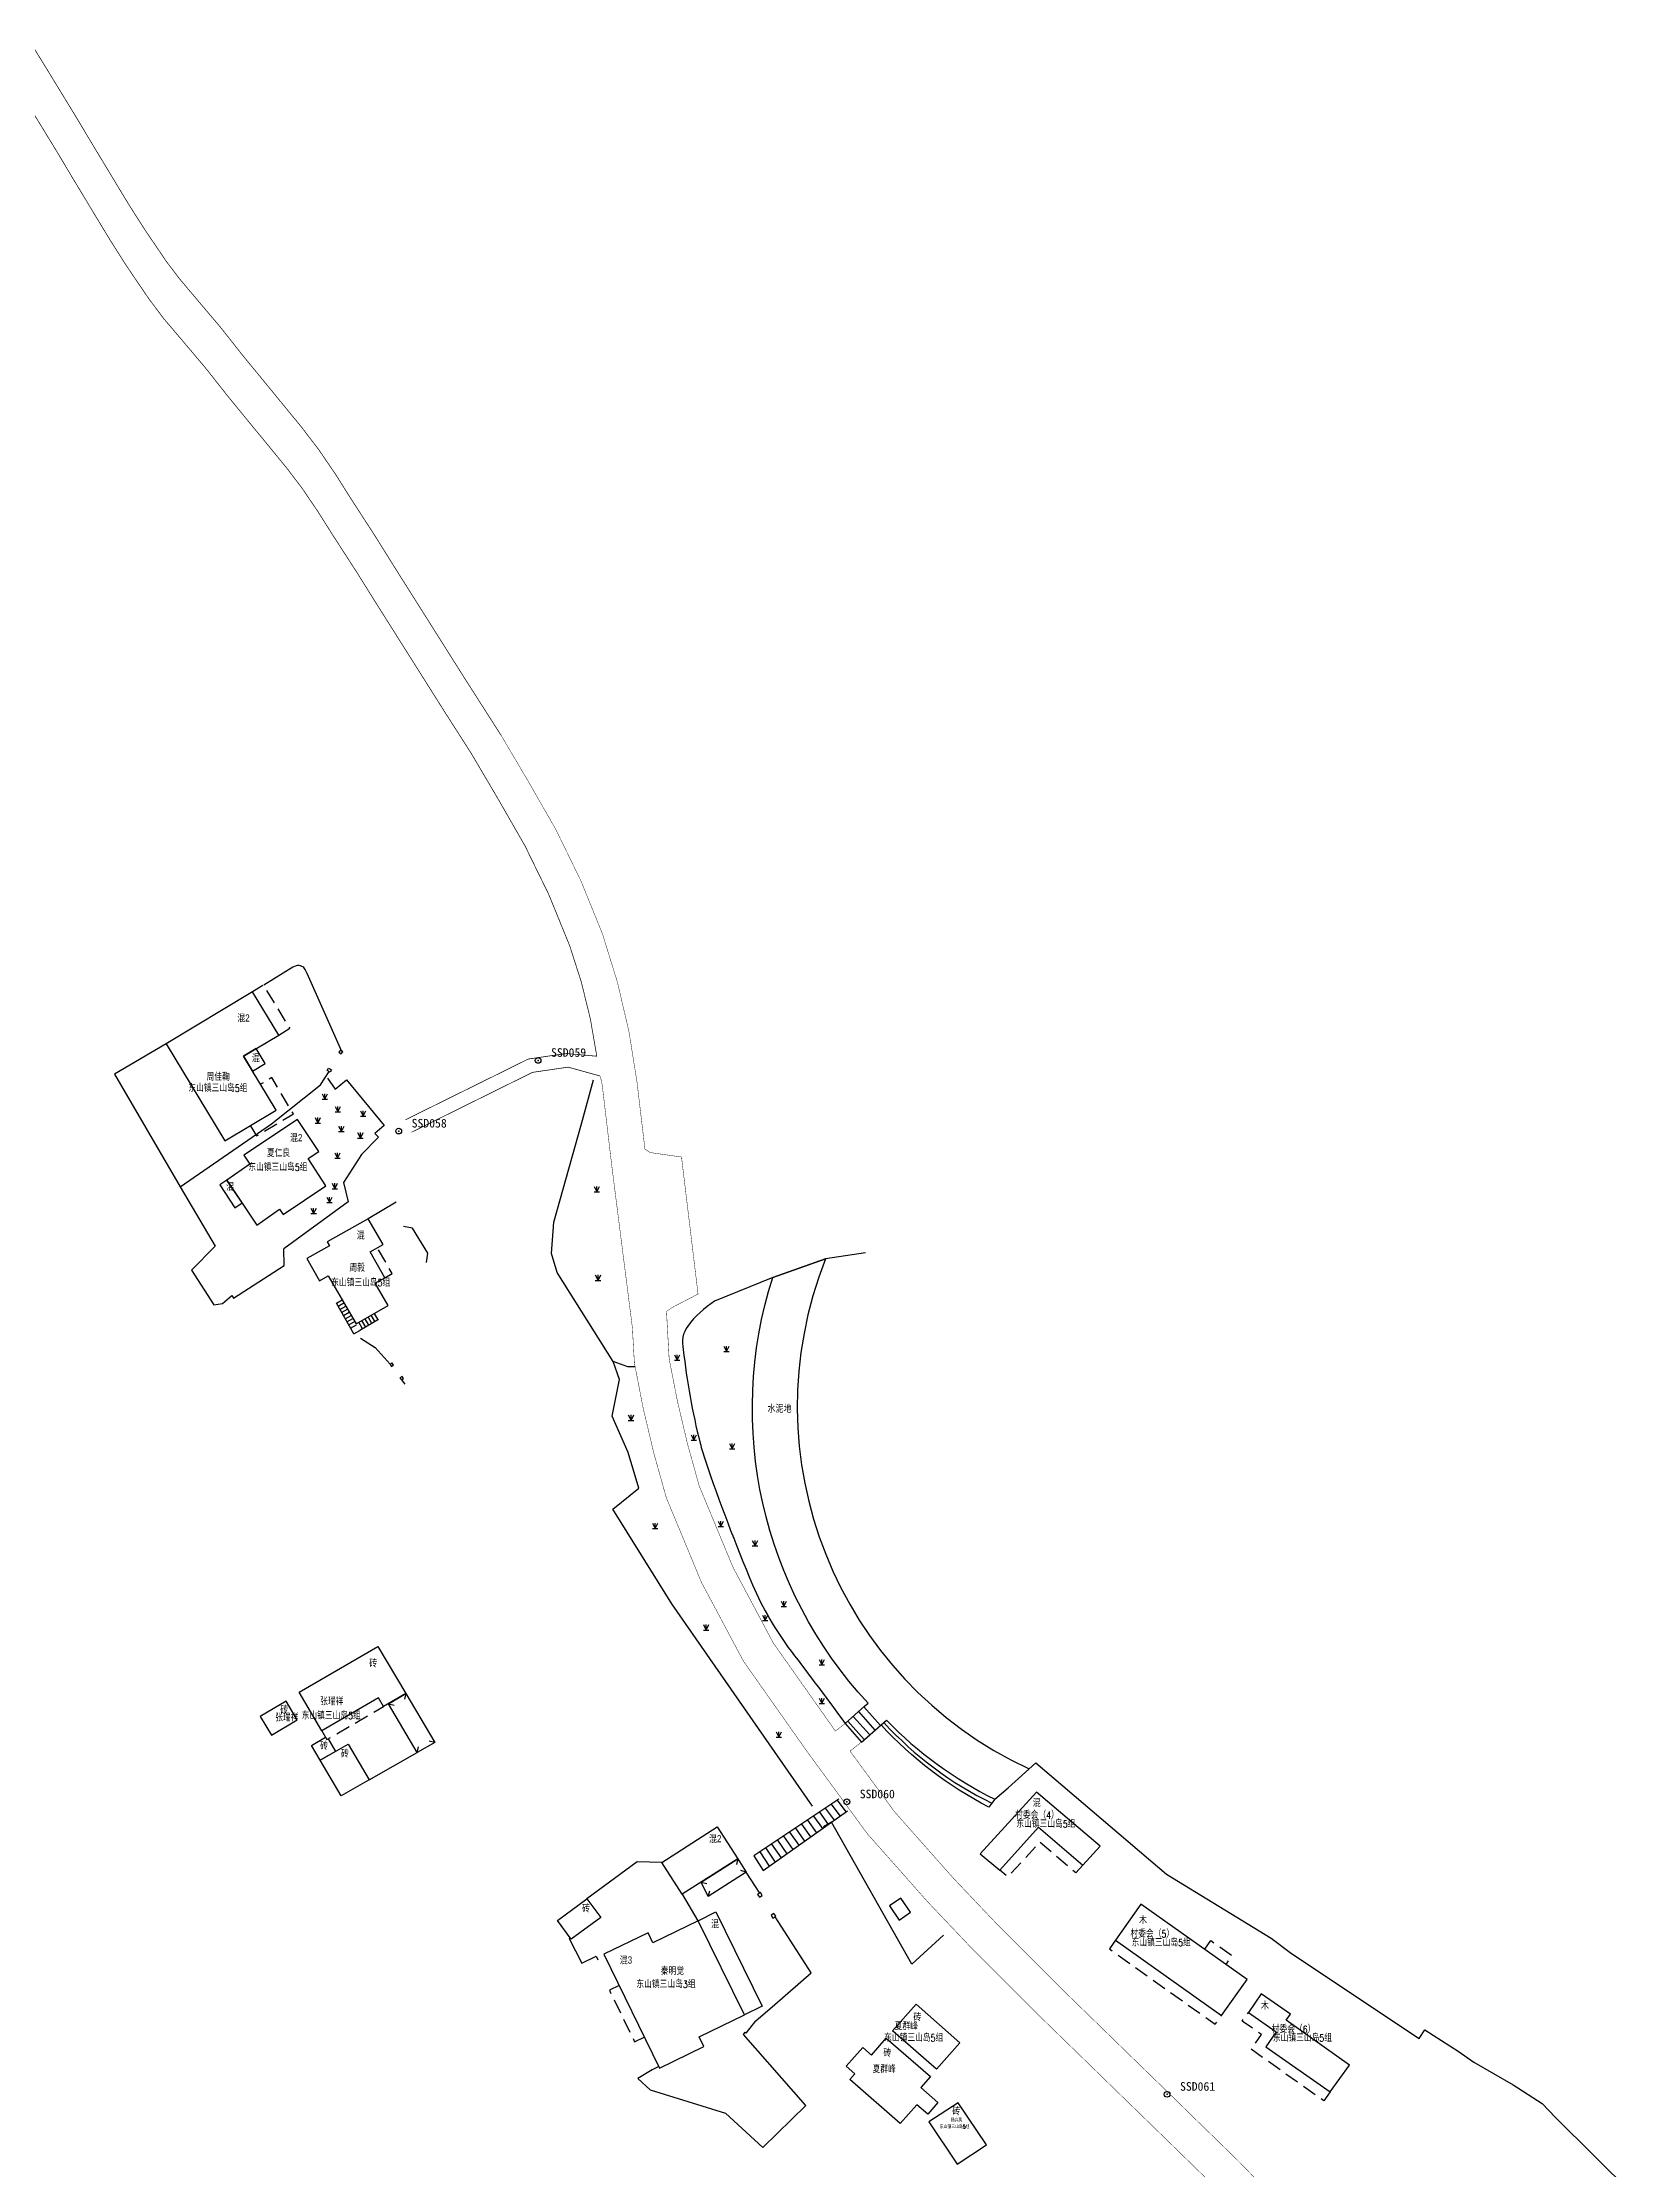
# Model space of a CAD drawing. Header units: millimetres. Extents: x 21943 to 23516, y 12107 to 14027.
# Drawn here: x 23214.2 to 23435.8, y 13597.7 to 13894.3 of the extents above; entities that cross this region are included whole.
import ezdxf
from ezdxf.enums import TextEntityAlignment as Align

# ---------------------------------------------------------------- set-up
doc = ezdxf.new("R2010")
doc.units = ezdxf.units.MM
for name, pattern in [('B10012', [0]), ('X2', [10, 8, -2]), ('X5', [3, 2, -1]), ('X6', [4, 2, -2])]:
    doc.linetypes.add(name, pattern=pattern)
for name, color, linetype in [('$TD_AUDIT_GENERATED_(2AF)', 4, 'Continuous'), ('$TD_AUDIT_GENERATED_(2B2)', 221, 'Continuous'), ('$TD_AUDIT_GENERATED_(2B3)', 4, 'X6'), ('$TD_AUDIT_GENERATED_(2B4)', 7, 'wq'), ('$TD_AUDIT_GENERATED_(2B5)', 2, 'Continuous'), ('$TD_AUDIT_GENERATED_(2B6)', 7, 'Continuous'), ('$TD_AUDIT_GENERATED_(2B7)', 7, 'Continuous'), ('$TD_AUDIT_GENERATED_(2BA)', 7, 'Continuous'), ('$TD_AUDIT_GENERATED_(2BB)', 4, 'Continuous'), ('$TD_AUDIT_GENERATED_(2BC)', 6, 'Continuous'), ('$TD_AUDIT_GENERATED_(2BD)', 6, 'Continuous'), ('$TD_AUDIT_GENERATED_(2C1)', 7, 'Continuous'), ('$TD_AUDIT_GENERATED_(2C2)', 7, 'Continuous'), ('KZD', 1, 'Continuous'), ('ZBTZ', 3, 'Continuous')]:
    doc.layers.add(name, color=color, linetype=linetype)
doc.styles.add('$TD_AUDIT_GENERATED_(2CC)', font='simhei.ttf')
doc.styles.add('HZ', font='rs.shx', dxfattribs={"width": 0.8, "bigfont": 'hztxt.shx'})
doc.styles.get("Standard").update_dxf_attribs({"font": 'arial.ttf'})
doc.linetypes.add('10422', pattern='A,1,[150,AAA.SHX,S=1,R=0,X=0,Y=1],2,[177,AAA.SHX,S=1,R=0,X=0,Y=0.8],1', length=4)
doc.linetypes.add('1161', pattern='A,0,[149,AAA.SHX,S=0.15,R=0,X=0,Y=0],-1.6', length=1.6)
doc.linetypes.add('443', pattern='A,9.4,[169,AAA.SHX,S=1,R=0,X=0,Y=0.15],0.6', length=10)
doc.linetypes.add('444', pattern='A,4.5,[145,AAA.SHX,S=1,R=0,X=0,Y=1],4.5,-0.5,[146,AAA.SHX,S=1,R=0,X=0,Y=0],-0.5', length=10)
doc.linetypes.add('447', pattern='A,8,-1,[148,AAA.SHX,S=1,R=0,X=0,Y=0],-1', length=10)
doc.linetypes.add('wq', pattern='A,5.4,[169,AAA.SHX,S=1,R=0,X=0,Y=-1.15],0.6', length=6)

# ---------------------------------------------------------------- blocks, each defined once
blk = doc.blocks.new('gc124')
for p, q in [((-0.75, 1.5), (0, 0)), ((-0.75, 0), (0.75, 0)), ((0, 0), (0, 1.5)), ((0, 0), (0.75, 1.5))]:
    blk.add_line(p, q)
blk = doc.blocks.new('gc117')
blk.add_circle((0, 0), 0.8)
blk.add_point((0, 0))

msp = doc.modelspace()

# ---------------------------------------------------------------- linework, layer by layer
at = {"layer": '$TD_AUDIT_GENERATED_(2AF)', "color": 3, "linetype": '10422', "elevation": 2.61, "flags": 128}
msp.add_lwpolyline([(23328.93, 13725.52), (23323.35, 13724.68), (23315.97, 13722.08), (23307.87, 13718.75, 0.097878), (23304.13, 13715.3, 0.224784), (23303.5, 13712.04, 0.035196), (23305.85, 13698.97, 0.019847), (23306.54, 13696.64, 0.018367), (23313.16, 13679.24, 0.062819), (23318.55, 13669.96, -0.00536), (23326.06, 13659.89, 0.692478)], format="xyb", dxfattribs=at)
at = {"layer": '$TD_AUDIT_GENERATED_(2AF)', "color": 3, "linetype": '10422', "elevation": 3.48, "flags": 128}
msp.add_lwpolyline([(23346.94, 13649.33), (23348.81, 13650.92), (23352.68, 13654.39), (23370.89, 13638.88), (23385.45, 13629.93), (23388.29, 13627.83), (23406.11, 13615.95), (23406.89, 13617.16), (23411.54, 13614.19), (23413.72, 13612.68), (23419.23, 13609.51), (23423.24, 13606.89), (23425.12, 13604.95), (23435.85, 13594.3), (23433.12, 13591.75)], dxfattribs=at)
at = {"layer": '$TD_AUDIT_GENERATED_(2B2)', "linetype": 'Continuous', "flags": 128}
for points in [[(23239.57, 13741.13), (23246.71, 13745.41), (23242.2, 13752.94), (23247.09, 13755.87), (23243.41, 13761.9), (23231.4, 13754.65)], [(23255.48, 13753.47), (23255.8, 13753.25), (23256.01, 13753.53), (23255.7, 13753.75)], [(23254.03, 13751.25), (23254.43, 13751.04), (23254.24, 13750.72), (23253.84, 13750.93)], [(23239.86, 13735.65), (23238.89, 13734.99), (23240.98, 13731.78), (23241.98, 13732.46)], [(23257.87, 13715.59), (23257.87, 13715.59), (23262.36, 13718.17), (23260.56, 13721.3), (23261.87, 13722.04), (23259.84, 13725.64), (23261.63, 13726.65), (23259.57, 13730.25), (23253.86, 13727.02), (23254.17, 13726.47), (23251.02, 13724.71), (23252.78, 13721.6), (23253.99, 13722.3)], [(23263.11, 13709.89), (23262.88, 13710.17), (23262.61, 13709.94), (23262.83, 13709.66)], [(23264.51, 13707.99), (23264.28, 13708.26), (23263.99, 13708.06), (23264.22, 13707.78)], [(23249.94, 13664.23), (23260.93, 13670.64), (23264.82, 13664.06), (23261.71, 13662.25), (23261, 13663.45), (23253.08, 13658.84)], [(23249.66, 13660.38), (23248.12, 13662.98), (23244.52, 13660.87), (23246.07, 13658.27)], [(23264.82, 13664.06), (23268.85, 13657.22), (23266.4, 13655.84), (23262.39, 13662.64)], [(23252.85, 13654.76), (23251.67, 13656.83), (23253.59, 13657.97), (23253.79, 13657.63), (23254, 13657.76), (23255.01, 13655.99)], [(23259.71, 13652.04), (23255.78, 13649.78), (23252.85, 13654.76), (23256.79, 13657.01)], [(23361.61, 13642.76), (23352.74, 13650.33), (23344.91, 13641.71), (23347.63, 13639.45), (23353.05, 13645.42), (23359.23, 13640.14)], [(23308.24, 13645.46), (23311.12, 13641.01), (23303.35, 13636.07), (23300.53, 13640.5)], [(23311.12, 13641.01), (23312.29, 13639.16), (23306.98, 13635.78), (23306, 13637.77)], [(23290.07, 13635.45), (23291.99, 13632.85), (23287.87, 13629.83), (23285.95, 13632.42)], [(23314.52, 13620.45), (23312.04, 13619.25), (23305.58, 13632.39), (23308.06, 13633.61)], [(23316.12, 13633.4), (23315.74, 13633.14), (23316, 13632.75), (23316.39, 13633.01)], [(23333.61, 13632.48), (23335.17, 13633.56), (23333.82, 13635.52), (23332.26, 13634.44)], [(23305.58, 13632.39), (23299.27, 13629.3), (23298.58, 13630.71), (23292.41, 13627.7), (23300.2, 13611.83), (23306.38, 13614.83), (23305.72, 13616.2), (23312.04, 13619.25)], [(23384.09, 13622.21), (23382.29, 13619.6), (23386.18, 13616.88), (23384.72, 13614.82), (23393.68, 13608.51), (23396.39, 13612.26), (23387.56, 13618.52), (23388.15, 13619.36)], [(23342.08, 13615.37), (23338.81, 13611.67), (23332.68, 13617.03), (23335.95, 13620.73)], [(23326.21, 13612.09), (23328.52, 13614.72), (23329.73, 13613.66), (23331.8, 13616.02), (23337.96, 13610.66), (23336.62, 13609.14), (23338.99, 13607.02), (23337.6, 13605.43), (23336.08, 13606.73), (23333.74, 13604.11), (23326.74, 13610.24), (23327.43, 13611.02)], [(23345.76, 13601.12), (23341.83, 13607), (23337.74, 13604.35), (23341.67, 13598.46)]]:
    msp.add_lwpolyline(points, close=True, dxfattribs=at)
for points, elevation in [([(23243.42, 13750.86), (23245.19, 13751.92), (23243.95, 13753.99), (23242.2, 13752.94)], 4.36), ([(23249.73, 13744.1), (23242.22, 13739.13), (23243.07, 13737.85), (23239.86, 13735.65), (23244.03, 13729.36), (23247.21, 13731.58), (23247.7, 13730.86), (23253.65, 13734.87), (23251.2, 13738.64), (23252.68, 13739.65)], 3.4), ([(23314.26, 13636.31), (23313.87, 13636.05), (23314.14, 13635.66), (23314.52, 13635.92)], 10.76), ([(23378.55, 13619.18), (23382.14, 13624.18), (23367.31, 13634.71), (23363.78, 13629.69)], 7.62)]:
    msp.add_lwpolyline(points, close=True, dxfattribs=dict(at, elevation=elevation))
at = {"layer": '$TD_AUDIT_GENERATED_(2B3)', "color": 4, "linetype": 'X5', "flags": 128}
for points in [[(23247.09, 13755.87), (23248.66, 13756.83), (23244.99, 13762.85), (23243.41, 13761.9)], [(23243.11, 13743.25), (23243.97, 13741.81), (23249.14, 13744.9), (23246.11, 13749.95), (23244.55, 13749.02)], [(23253.08, 13658.84), (23253.79, 13657.63), (23261.71, 13662.25)], [(23294.54, 13623.36), (23293.19, 13622.69), (23296.72, 13615.51), (23298.07, 13616.17)]]:
    msp.add_lwpolyline(points, dxfattribs=at)
for points, elevation in [([(23261.88, 13722.03), (23262.91, 13722.61), (23260.86, 13726.22)], 2.6), ([(23359.23, 13640.14), (23358.24, 13639.05), (23353.19, 13643.36), (23348.78, 13638.49), (23347.63, 13639.45)], 7.34), ([(23363.78, 13629.69), (23362.91, 13628.46), (23377.67, 13617.95), (23378.55, 13619.18)], 7.62), ([(23376.2, 13628.4), (23377.06, 13629.61), (23380.01, 13627.52), (23379.15, 13626.3)], 6.64), ([(23393.68, 13608.51), (23392.81, 13607.26), (23382.67, 13614.46), (23384.12, 13616.51), (23381.44, 13618.38), (23382.29, 13619.6)], 6.99)]:
    msp.add_lwpolyline(points, dxfattribs=dict(at, elevation=elevation))
at = {"layer": '$TD_AUDIT_GENERATED_(2B4)', "linetype": 'wq', "elevation": 1.32, "flags": 128}
msp.add_lwpolyline([(23255.91, 13753.6), (23251.05, 13764.47), (23250.77, 13765.03, 0.179432), (23250.33, 13765.45, 0.150635), (23249.5, 13765.53), (23249.04, 13765.36), (23244.99, 13762.85)], format="xyb", dxfattribs=at)
at = {"layer": '$TD_AUDIT_GENERATED_(2B4)', "linetype": 'wq', "flags": 128}
for points in [[(23231.4, 13754.65), (23224.21, 13750.4), (23233.36, 13734.7), (23246.07, 13743.48), (23252.91, 13748.91), (23254.13, 13750.78)], [(23267.68, 13724.16), (23267.9, 13725.45), (23265.74, 13728.93), (23264.48, 13729.16)], [(23259.71, 13652.03), (23266.4, 13655.84)], [(23300.53, 13640.5), (23297.05, 13640.58), (23290.07, 13635.45)], [(23314.17, 13636.25), (23312.29, 13639.16)], [(23303.35, 13636.07), (23305.53, 13632.37)], [(23287.73, 13630.03), (23287.73, 13630.03), (23287.57, 13629.91), (23289.36, 13626.45), (23291.35, 13627.43), (23291.57, 13626.94)]]:
    msp.add_lwpolyline(points, dxfattribs=at)
for points, elevation in [([(23263.48, 13732.56), (23259.57, 13730.25)], 1.82), ([(23258.5, 13713.59), (23260.52, 13712.29), (23262.65, 13709.98)], 1.45), ([(23321.5, 13648.35), (23301.91, 13676.56), (23293.68, 13689.79), (23297.31, 13692.71), (23295.83, 13697.69), (23293.58, 13702.74), (23294.6, 13707.86), (23293.73, 13710.35)], 7.75), ([(23264.72, 13707.18), (23264.26, 13707.82)], 1.41), ([(23339.78, 13630.37), (23335.37, 13626.34), (23324.17, 13646.12), (23323.07, 13645.49)], 5.22), ([(23300.09, 13612.06), (23299.16, 13611.59), (23297.17, 13610.39), (23298.87, 13608.79), (23309.39, 13605.56), (23314.57, 13600.75), (23320.59, 13606.6), (23311.91, 13616.52), (23312.15, 13616.83), (23312.27, 13616.73), (23313.62, 13618.42), (23316.26, 13620.7), (23321.31, 13625.14), (23319.75, 13627.56), (23316.29, 13632.95)], 11.19)]:
    msp.add_lwpolyline(points, dxfattribs=dict(at, elevation=elevation))
at = {"layer": '$TD_AUDIT_GENERATED_(2B6)', "linetype": 'Continuous'}
for p, q in [((23255.13, 13718.5), (23255.94, 13718.95)), ((23257.54, 13714.2), (23255.13, 13718.5)), ((23255.37, 13718.06), (23256.19, 13718.52)), ((23255.62, 13717.63), (23256.43, 13718.09)), ((23255.86, 13717.19), (23256.68, 13717.65)), ((23256.11, 13716.75), (23256.93, 13717.22)), ((23256.35, 13716.32), (23257.18, 13716.79)), ((23256.59, 13715.88), (23257.43, 13716.36)), ((23256.84, 13715.45), (23257.68, 13715.93)), ((23258.79, 13714.91), (23258.27, 13715.82)), ((23261.02, 13716.2), (23258.39, 13714.68)), ((23259.22, 13715.16), (23258.7, 13716.07)), ((23259.66, 13715.41), (23259.13, 13716.32)), ((23260.09, 13715.66), (23259.57, 13716.57)), ((23260.52, 13715.91), (23260, 13716.82)), ((23260.96, 13716.16), (23260.43, 13717.07)), ((23257.08, 13715.01), (23257.92, 13715.49)), ((23257.54, 13714.2), (23258.39, 13714.68))]:
    msp.add_line(p, q, dxfattribs=at)
at = {"layer": '$TD_AUDIT_GENERATED_(2BA)', "linetype": 'B10012'}
for p, q in [((23262.39, 13662.64), (23263.17, 13662.44)), ((23264.82, 13664.06), (23264.61, 13663.29)), ((23266.4, 13655.84), (23266.6, 13656.61)), ((23268.85, 13657.22), (23268.07, 13657.42)), ((23311.12, 13641.01), (23310.9, 13640.24)), ((23312.29, 13639.16), (23311.52, 13639.38)), ((23306, 13637.77), (23306.77, 13637.56)), ((23306.98, 13635.78), (23307.2, 13636.55))]:
    msp.add_line(p, q, dxfattribs=at)
at = {"layer": '$TD_AUDIT_GENERATED_(2BB)', "linetype": 'Continuous', "flags": 128}
for points, const_width, elevation in [([(23278.09, 13797.67), (23275.24, 13802.13), (23272.87, 13805.84), (23270.43, 13809.71), (23267.99, 13813.58), (23265.54, 13817.46), (23263.1, 13821.33), (23261.84, 13823.35), (23260.57, 13825.39), (23257, 13830.9), (23255.04, 13834.02), (23252.68, 13837.48), (23250.34, 13840.55), (23248.95, 13842.25), (23247.58, 13843.91), (23246.22, 13845.58), (23244.85, 13847.25), (23242.13, 13850.56), (23239.01, 13854.51), (23236.1, 13857.95), (23233.26, 13861.31), (23231.38, 13863.8), (23228.45, 13868.12), (23226.82, 13870.67), (23226.06, 13871.88), (23224.84, 13873.89), (23223.62, 13875.92), (23222.39, 13877.95), (23221.17, 13879.97), (23218.73, 13884.05), (23215, 13890.16), (23212.51, 13894.21)], 0.1, 5.71), ([(23273.9, 13795.2), (23270.33, 13800.78), (23267.88, 13804.66), (23265.43, 13808.54), (23262.99, 13812.41), (23260.54, 13816.29), (23259.27, 13818.33), (23258.02, 13820.33), (23254.46, 13825.84), (23252.53, 13828.9), (23250.31, 13832.17), (23248.11, 13835.05), (23246.77, 13836.68), (23245.41, 13838.35), (23244.04, 13840.01), (23242.67, 13841.68), (23239.93, 13845.03), (23236.83, 13848.95), (23233.98, 13852.32), (23231.04, 13855.79), (23229, 13858.5), (23225.95, 13862.99), (23224.28, 13865.61), (23223.48, 13866.88), (23222.24, 13868.93), (23221.01, 13870.96), (23219.79, 13872.99), (23218.56, 13875.02), (23216.13, 13879.09), (23212.42, 13885.17)], 0.1, 6.22), ([(23291.88, 13750.17), (23287.44, 13751.4), (23282.47, 13750.67), (23265.6, 13742.32)], 0.1, -1.93), ([(23328.36, 13657.3), (23326.75, 13656.04), (23332.94, 13647.59), (23341.11, 13638.37), (23346.99, 13632.17), (23356.67, 13622.48), (23371.2, 13608.34), (23380.96, 13598.82), (23390.59, 13588.88), (23397.87, 13580.52), (23408.07, 13567.19), (23412.4, 13560.66), (23417.56, 13551.3), (23418.91, 13548.47), (23422.82, 13540.23), (23427.16, 13529.9), (23428.17, 13527.11)], 0.06, 6.22)]:
    msp.add_lwpolyline(points, dxfattribs=dict(at, const_width=const_width, elevation=elevation))
at = {"layer": '$TD_AUDIT_GENERATED_(2BB)', "linetype": 'Continuous', "elevation": 6.22, "flags": 128}
for points, const_width in [([(23278.09, 13797.67), (23281.79, 13791.41, -0.050295), (23292.23, 13769.99, -0.053169), (23297.04, 13749.36), (23298.15, 13739.99), (23298.88, 13739.49), (23303.25, 13738.87), (23305.56, 13719.76), (23302.06, 13717.95), (23301.16, 13717.35, 0.000792), (23301.53, 13710.73, 0.029653), (23305.72, 13693.01), (23308.26, 13686.89), (23310.44, 13681.65), (23310.44, 13681.65), (23316.06, 13671.09), (23324.71, 13658.83), (23324.71, 13658.83), (23326.07, 13659.88)], 0.06), ([(23273.9, 13795.2), (23277.62, 13788.89, -0.050308), (23287.65, 13768.35, -0.052645), (23291.44, 13752.92, -0.045701)], 0.1), ([(23291.88, 13750.17, -0.055425), (23292.21, 13748.77), (23293.58, 13737.24), (23293.58, 13737.24), (23293.58, 13737.24), (23296.41, 13715.02), (23296.41, 13715.02), (23296.41, 13715.02, 0.001157), (23296.68, 13710.17, 0.030498), (23301.13, 13691.37), (23303.77, 13685.02), (23306.03, 13679.57), (23311.91, 13668.54), (23320.75, 13655.99), (23329.15, 13644.53), (23337.52, 13635.08), (23343.5, 13628.77), (23353.25, 13619.02), (23367.81, 13604.85), (23377.51, 13595.39)], 0.06)]:
    msp.add_lwpolyline(points, format="xyb", dxfattribs=dict(at, const_width=const_width))
at = {"layer": '$TD_AUDIT_GENERATED_(2BB)', "linetype": 'X2', "const_width": 0.1, "elevation": -1.93, "flags": 128}
msp.add_lwpolyline([(23291.44, 13752.92), (23287.16, 13753.3), (23281.89, 13752.53), (23264.74, 13744.05)], dxfattribs=at)
at = {"layer": '$TD_AUDIT_GENERATED_(2BC)', "color": 6, "linetype": '444', "flags": 128}
msp.add_lwpolyline([(23253.88, 13749.84), (23254.94, 13748.34), (23256.52, 13749.61), (23261.79, 13743.27), (23260.51, 13742.15), (23261, 13741.62), (23258.61, 13739.23), (23256.1, 13735.3), (23256.78, 13732.6), (23247.81, 13726.08)], dxfattribs=at)
at = {"layer": '$TD_AUDIT_GENERATED_(2BC)', "color": 6, "linetype": '447', "flags": 128}
msp.add_lwpolyline([(23233.36, 13734.7), (23238.24, 13726.44), (23234.94, 13723.1), (23238.03, 13718.27), (23239.23, 13718.46), (23240.54, 13719.56), (23240.77, 13719.2), (23247.84, 13723.76), (23247.81, 13726.08)], dxfattribs=at)
at = {"layer": '$TD_AUDIT_GENERATED_(2BD)', "color": 6, "linetype": 'Continuous'}
for p, q in [((23328.79, 13662.31), (23326.06, 13659.89)), ((23326.06, 13659.89), (23328.36, 13657.3)), ((23326.44, 13660.22), (23328.74, 13657.63)), ((23327.19, 13660.88), (23329.49, 13658.3)), ((23327.93, 13661.55), (23330.23, 13658.96)), ((23328.36, 13657.3), (23331.09, 13659.72)), ((23328.68, 13662.21), (23330.98, 13659.62)), ((23325.17, 13649.34), (23313.33, 13641.41)), ((23314.66, 13639.39), (23326.39, 13647.73)), ((23323.3, 13648.09), (23324.53, 13646.41)), ((23324.13, 13648.64), (23325.35, 13646.99)), ((23324.96, 13649.2), (23326.18, 13647.58)), ((23318.31, 13644.75), (23319.6, 13642.9)), ((23319.14, 13645.3), (23320.42, 13643.48)), ((23319.98, 13645.86), (23321.24, 13644.07)), ((23320.81, 13646.42), (23322.06, 13644.65)), ((23321.64, 13646.97), (23322.89, 13645.24)), ((23322.47, 13647.53), (23323.71, 13645.82)), ((23314.16, 13641.97), (23315.49, 13639.98)), ((23314.99, 13642.52), (23316.31, 13640.56)), ((23315.82, 13643.08), (23317.13, 13641.15)), ((23316.65, 13643.64), (23317.95, 13641.73)), ((23317.48, 13644.19), (23318.78, 13642.32)), ((23313.33, 13641.41), (23314.66, 13639.39))]:
    msp.add_line(p, q, dxfattribs=at)
at = {"layer": '$TD_AUDIT_GENERATED_(2BD)', "color": 6, "linetype": 'Continuous', "elevation": 3.48, "flags": 128}
for points in [[(23331.83, 13660.34, 0.084316), (23346.94, 13649.33), (23346.11, 13648.23, -0.089332), (23331.09, 13659.69), (23331.83, 13660.34)], [(23331.46, 13660.02, 0.093746), (23346.53, 13648.78, 0.084316)]]:
    msp.add_lwpolyline(points, format="xyb", dxfattribs=at)
at = {"layer": '测试_(2B1)', "color": 2, "linetype": '1161', "elevation": 3.61, "flags": 128}
msp.add_lwpolyline([(23296.78, 13709.6), (23296.78, 13709.6), (23295.77, 13709.6), (23293.73, 13710.35), (23285.92, 13722.76), (23285.11, 13725.43), (23285.47, 13729.79), (23289.31, 13743.49), (23291, 13749.64)], dxfattribs=at)
at = {"layer": '测试_(2B1)', "color": 2, "linetype": '1161', "elevation": 2.61, "flags": 128}
msp.add_lwpolyline([(23328.79, 13662.31), (23329.26, 13662.72, -0.270381), (23315.97, 13722.08), (23323.35, 13724.68), (23323.35, 13724.68, 0.397843), (23351.65, 13653.59), (23351.65, 13653.59), (23351.65, 13653.59)], format="xyb", dxfattribs=at)

# ---------------------------------------------------------------- block references
at = {"layer": 'KZD', "linetype": 'Continuous', "xscale": 0.5, "yscale": 0.5}
for p in [(23283.26, 13752.34), (23263.82, 13742.48), (23326.3, 13648.96), (23370.96, 13608.18)]:
    msp.add_blockref('gc117', p, dxfattribs=at)
at = {"layer": 'ZBTZ', "linetype": 'Continuous', "xscale": 0.5, "yscale": 0.5}
for p in [(23253.53, 13746.93), (23255.34, 13745.15), (23252.55, 13743.61), (23255.82, 13742.43), (23258.86, 13744.55), (23258.47, 13741.52), (23255.27, 13738.71), (23254.9, 13734.45), (23291.44, 13734), (23251.96, 13730.99), (23254.16, 13732.54, 13.56), (23291.61, 13721.67), (23302.65, 13710.55), (23309.51, 13711.75), (23296.21, 13702.15), (23304.99, 13699.38), (23310.33, 13698.19), (23299.59, 13687.06), (23308.73, 13687.34), (23313.5, 13684.64), (23314.92, 13674.25), (23317.51, 13676.21), (23306.68, 13672.92), (23322.8, 13668.05), (23322.83, 13662.68), (23316.83, 13657.99)]:
    msp.add_blockref('gc124', p, dxfattribs=at)

# ---------------------------------------------------------------- texts
at = {"layer": '$TD_AUDIT_GENERATED_(2B5)', "linetype": '443', "width": 0.8}
for s, p in [('\\M+5BBEC2', (23242.17, 13758.28)), ('\\M+5BBEC', (23243.89, 13752.71)), ('\\M+5BBEC2', (23249.52, 13741.59)), ('\\M+5BBEC', (23240.32, 13734.79)), ('\\M+5BBEC', (23258.53, 13728.01)), ('\\M+5D7A9', (23260.26, 13668.35)), ('\\M+5D7A9', (23247.85, 13661.87)), ('\\M+5D7A9', (23253.4, 13656.84)), ('\\M+5D7A9', (23256.32, 13655.75)), ('\\M+5BBEC', (23352.78, 13648.9)), ('\\M+5BBEC2', (23307.95, 13643.85)), ('\\M+5D7A9', (23289.94, 13634.17)), ('\\M+5C4BE', (23367.6, 13632.56)), ('\\M+5BBEC', (23307.93, 13631.98)), ('\\M+5BBEC3', (23295.5, 13626.93)), ('\\M+5C4BE', (23384.6, 13620.62)), ('\\M+5D7A9', (23336.15, 13619.01)), ('\\M+5D7A9', (23331.95, 13614.03)), ('\\M+5D7A9', (23341.56, 13605.9))]:
    msp.add_text(s, height=1, dxfattribs=at).set_placement(p, align=Align.MIDDLE)
at = {"layer": '$TD_AUDIT_GENERATED_(2B7)', "linetype": 'Continuous', "style": 'HZ', "width": 0.8}
for s, height, p in [('\\M+5D6DC\\M+5BCD1\\M+5BECF', 1, (23238.65, 13750.14)), ('\\M+5CFC4\\M+5C8CA\\M+5C1BC', 1, (23247.06, 13739.52)), ('\\M+5D6DC\\M+5D2E3', 1, (23258.02, 13723.53)), ('\\M+5D5C5\\M+5C8F0\\M+5CFE9', 1, (23254.48, 13663.07)), ('\\M+5D5C5\\M+5C8F0\\M+5CFE9', 1, (23248.21, 13660.82)), ('\\M+5B4E5\\M+5CEAF\\M+5BBE1\\M+5A3A84\\M+5A3A9', 1, (23352.82, 13647.23)), ('\\M+5B4E5\\M+5CEAF\\M+5BBE1\\M+5A3A85\\M+5A3A9', 1, (23368.9, 13630.68)), ('\\M+5C7D8\\M+5C3F7\\M+5BEF5', 1, (23301.98, 13625.46)), ('\\M+5CFC4\\M+5C8BA\\M+5B7E5', 1, (23334.6, 13617.78)), ('\\M+5B4E5\\M+5CEAF\\M+5BBE1\\M+5A3A86\\M+5A3A9', 1, (23388.59, 13617.38)), ('\\M+5CFC4\\M+5C8BA\\M+5B7E5', 1, (23331.51, 13611.8)), ('\\M+5D1EE\\M+5D0CB\\M+5C4D0', 0.5, (23341.61, 13604.63))]:
    msp.add_text(s, height=height, dxfattribs=at).set_placement(p, align=Align.MIDDLE)
at = {"layer": '$TD_AUDIT_GENERATED_(2C1)', "linetype": '443', "width": 0.8}
msp.add_text('\\M+5CBAE\\M+5C4E0\\M+5B5D8', height=1, dxfattribs=at).set_placement((23316.92, 13703.85), align=Align.MIDDLE)
at = {"layer": '$TD_AUDIT_GENERATED_(2C2)', "linetype": 'Continuous', "style": 'HZ', "width": 0.8}
for s, height, p in [('\\M+5B6AB\\M+5C9BD\\M+5D5F2\\M+5C8FD\\M+5C9BD\\M+5B5BA5\\M+5D7E9', 1, (23238.61, 13748.46)), ('\\M+5B6AB\\M+5C9BD\\M+5D5F2\\M+5C8FD\\M+5C9BD\\M+5B5BA5\\M+5D7E9', 1, (23246.97, 13737.43)), ('\\M+5B6AB\\M+5C9BD\\M+5D5F2\\M+5C8FD\\M+5C9BD\\M+5B5BA5\\M+5D7E9', 1, (23258.52, 13721.34)), ('\\M+5B6AB\\M+5C9BD\\M+5D5F2\\M+5C8FD\\M+5C9BD\\M+5B5BA5\\M+5D7E9', 1, (23254.41, 13660.97)), ('\\M+5B6AB\\M+5C9BD\\M+5D5F2\\M+5C8FD\\M+5C9BD\\M+5B5BA5\\M+5D7E9', 1, (23354.06, 13645.87)), ('\\M+5B6AB\\M+5C9BD\\M+5D5F2\\M+5C8FD\\M+5C9BD\\M+5B5BA5\\M+5D7E9', 1, (23370.14, 13629.33)), ('\\M+5B6AB\\M+5C9BD\\M+5D5F2\\M+5C8FD\\M+5C9BD\\M+5B5BA3\\M+5D7E9', 1, (23301.08, 13623.52)), ('\\M+5B6AB\\M+5C9BD\\M+5D5F2\\M+5C8FD\\M+5C9BD\\M+5B5BA5\\M+5D7E9', 1, (23335.63, 13616.05)), ('\\M+5B6AB\\M+5C9BD\\M+5D5F2\\M+5C8FD\\M+5C9BD\\M+5B5BA5\\M+5D7E9', 1, (23389.83, 13616.03)), ('\\M+5B6AB\\M+5C9BD\\M+5D5F2\\M+5C8FD\\M+5C9BD\\M+5B5BA5\\M+5D7E9', 0.5, (23341.33, 13603.67))]:
    msp.add_text(s, height=height, dxfattribs=at).set_placement(p, align=Align.MIDDLE_CENTER)
at = {"layer": 'KZD', "linetype": 'Continuous', "style": '$TD_AUDIT_GENERATED_(2CC)'}
for s, p in [('SSD059', (23287.51, 13753.44)), ('SSD058', (23268.07, 13743.58)), ('SSD060', (23330.55, 13650.06)), ('SSD061', (23375.21, 13609.28))]:
    msp.add_text(s, height=1.2, dxfattribs=at).set_placement(p, align=Align.MIDDLE)

doc.saveas('drawing.dxf')
